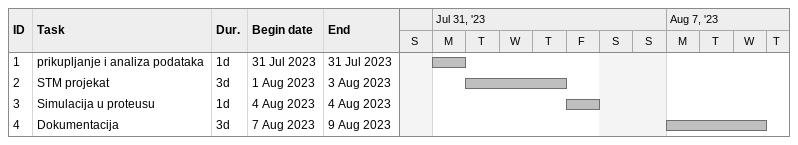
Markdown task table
| ID | Task | Duration | Start | Finish |
|---|---|---|---|---|
| 1 | prikupljanje i analiza podataka | 1d | 2023-07-31 | 2023-07-31 |
| 2 | STM projekat | 3d | 2023-08-01 | 2023-08-03 |
| 3 | Simulacija u proteusu | 1d | 2023-08-04 | 2023-08-04 |
| 4 | Dokumentacija | 3d | 2023-08-07 | 2023-08-09 |
